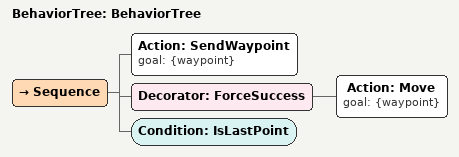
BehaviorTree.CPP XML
<?xml version="1.0"?>
<root main_tree_to_execute="BehaviorTree">
    <BehaviorTree ID="BehaviorTree">
        <Sequence>
            <Action ID="SendWaypoint" goal="{waypoint}"/>
            <Decorator ID="ForceSuccess">
                <Action ID="Move" goal="{waypoint}"/>
            </Decorator>
            <Condition ID="IsLastPoint"/>
        </Sequence>
    </BehaviorTree>
</root>
